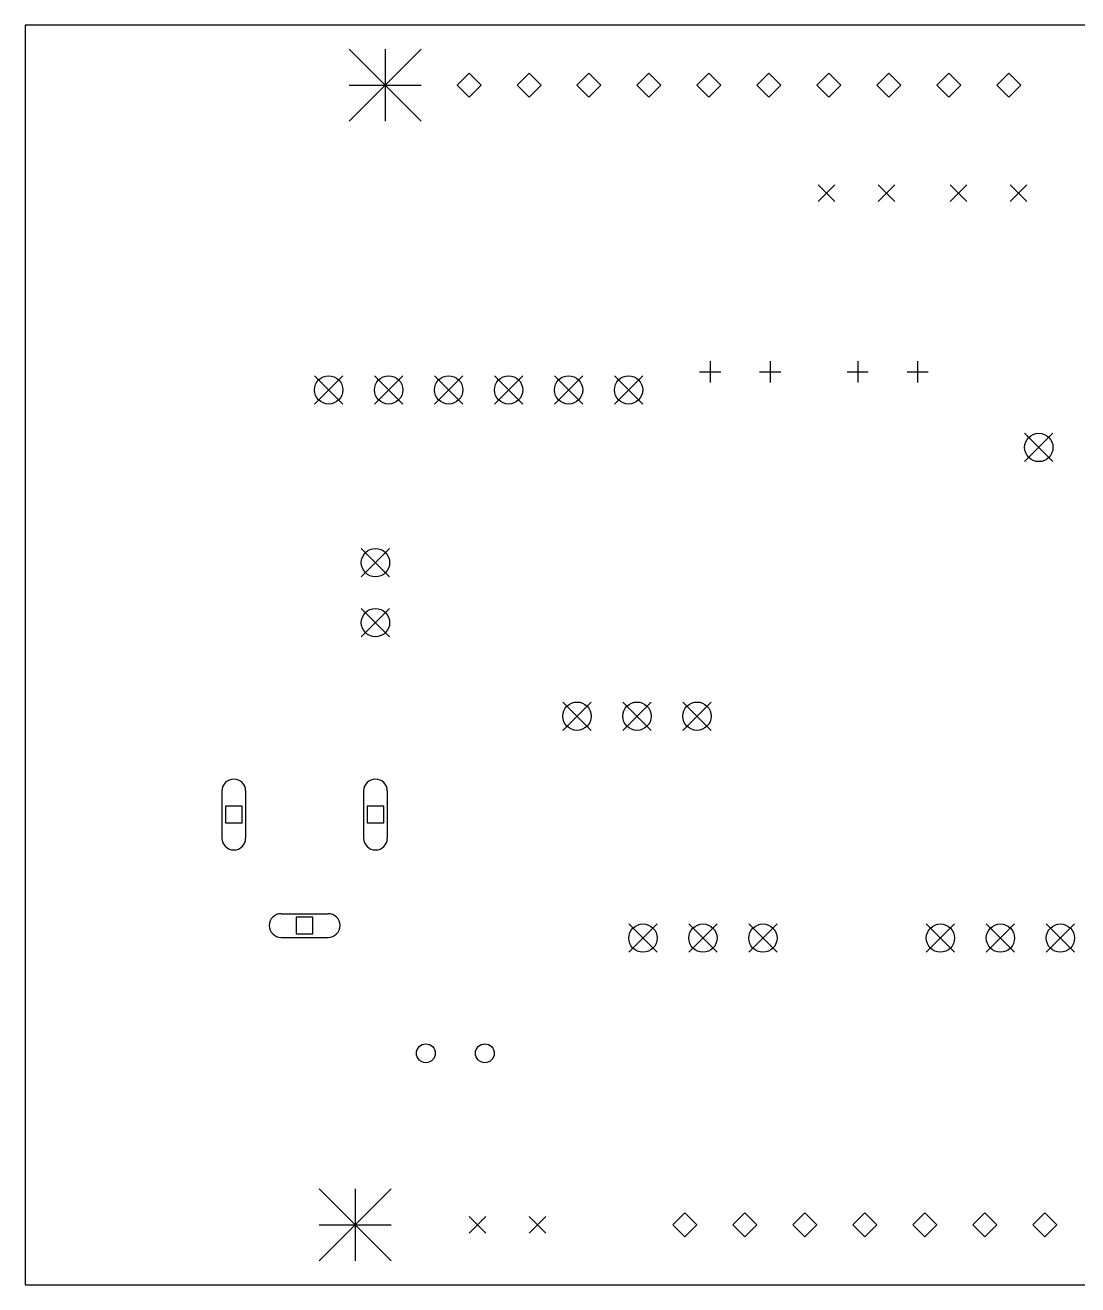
# Model space of a CAD drawing. Extents: x 4.25 to 7.91, y -6.39 to -2.88.
# Drawn here: x 4.37 to 6.125, y -4.975 to -2.875 of the extents above; entities that cross this region are included whole.
import ezdxf

# ---------------------------------------------------------------- set-up
doc = ezdxf.new("R2010")
doc.units = 0
doc.header["$MEASUREMENT"] = 0
doc.layers.add('BLACK', color=7, linetype='CONTINUOUS')

msp = doc.modelspace()

# ---------------------------------------------------------------- linework, layer by layer
at = {"layer": 'BLACK', "linetype": 'CONTINUOUS'}
for p, q in [((4.37, -2.875), (4.37, -4.975)), ((6.91, -2.875), (4.37, -2.875)), ((4.91, -2.915), (5.03, -3.035)), ((5.03, -2.915), (4.91, -3.035)), ((4.97, -2.915), (4.97, -3.035)), ((5.11, -2.955), (5.09, -2.975)), ((5.13, -2.975), (5.11, -2.955)), ((5.21, -2.955), (5.19, -2.975)), ((5.23, -2.975), (5.21, -2.955)), ((5.31, -2.955), (5.29, -2.975)), ((5.33, -2.975), (5.31, -2.955)), ((5.41, -2.955), (5.39, -2.975)), ((5.43, -2.975), (5.41, -2.955)), ((5.51, -2.955), (5.49, -2.975)), ((5.53, -2.975), (5.51, -2.955)), ((5.61, -2.955), (5.59, -2.975)), ((5.63, -2.975), (5.61, -2.955)), ((5.71, -2.955), (5.69, -2.975)), ((5.73, -2.975), (5.71, -2.955)), ((5.81, -2.955), (5.79, -2.975)), ((5.83, -2.975), (5.81, -2.955)), ((5.91, -2.955), (5.89, -2.975)), ((5.93, -2.975), (5.91, -2.955)), ((6.01, -2.955), (5.99, -2.975)), ((6.03, -2.975), (6.01, -2.955)), ((4.91, -2.975), (5.03, -2.975)), ((5.09, -2.975), (5.11, -2.995)), ((5.11, -2.995), (5.13, -2.975)), ((5.19, -2.975), (5.21, -2.995)), ((5.21, -2.995), (5.23, -2.975)), ((5.29, -2.975), (5.31, -2.995)), ((5.31, -2.995), (5.33, -2.975)), ((5.39, -2.975), (5.41, -2.995)), ((5.41, -2.995), (5.43, -2.975)), ((5.49, -2.975), (5.51, -2.995)), ((5.51, -2.995), (5.53, -2.975)), ((5.59, -2.975), (5.61, -2.995)), ((5.61, -2.995), (5.63, -2.975)), ((5.69, -2.975), (5.71, -2.995)), ((5.71, -2.995), (5.73, -2.975)), ((5.79, -2.975), (5.81, -2.995)), ((5.81, -2.995), (5.83, -2.975)), ((5.89, -2.975), (5.91, -2.995)), ((5.91, -2.995), (5.93, -2.975)), ((5.99, -2.975), (6.01, -2.995)), ((6.01, -2.995), (6.03, -2.975)), ((5.6922, -3.14122), (5.71976, -3.16878)), ((5.71976, -3.14122), (5.6922, -3.16878)), ((5.7922, -3.14122), (5.81976, -3.16878)), ((5.81976, -3.14122), (5.7922, -3.16878)), ((5.9122, -3.14122), (5.93976, -3.16878)), ((5.93976, -3.14122), (5.9122, -3.16878)), ((6.0122, -3.14122), (6.03976, -3.16878)), ((6.03976, -3.14122), (6.0122, -3.16878)), ((5.51201, -3.43528), (5.51201, -3.47072)), ((5.61201, -3.43528), (5.61201, -3.47072)), ((5.75799, -3.43528), (5.75799, -3.47072)), ((5.85799, -3.43528), (5.85799, -3.47072)), ((4.85236, -3.45938), (4.89961, -3.50662)), ((4.89961, -3.45938), (4.85236, -3.50662)), ((4.95236, -3.45938), (4.99961, -3.50662)), ((4.99961, -3.45938), (4.95236, -3.50662)), ((5.05236, -3.45938), (5.09961, -3.50662)), ((5.09961, -3.45938), (5.05236, -3.50662)), ((5.15236, -3.45938), (5.19961, -3.50662)), ((5.19961, -3.45938), (5.15236, -3.50662)), ((5.25236, -3.45938), (5.29961, -3.50662)), ((5.29961, -3.45938), (5.25236, -3.50662)), ((5.35236, -3.45938), (5.39961, -3.50662)), ((5.39961, -3.45938), (5.35236, -3.50662)), ((5.49429, -3.453), (5.52972, -3.453)), ((5.59429, -3.453), (5.62972, -3.453)), ((5.74028, -3.453), (5.77571, -3.453)), ((5.84028, -3.453), (5.87571, -3.453)), ((6.03638, -3.55538), (6.08362, -3.60262)), ((6.08362, -3.55538), (6.03638, -3.60262)), ((4.93039, -3.74738), (4.97764, -3.79462)), ((4.97764, -3.74738), (4.93039, -3.79462)), ((4.93039, -3.84738), (4.97764, -3.89462)), ((4.97764, -3.84738), (4.93039, -3.89462)), ((5.26638, -4.00339), (5.31362, -4.05063)), ((5.31362, -4.00339), (5.26638, -4.05063)), ((5.36638, -4.00339), (5.41362, -4.05063)), ((5.41362, -4.00339), (5.36638, -4.05063)), ((5.46638, -4.00339), (5.51362, -4.05063)), ((5.51362, -4.00339), (5.46638, -4.05063)), ((4.69811, -4.15161), (4.69811, -4.23035)), ((4.73748, -4.15161), (4.73748, -4.23035)), ((4.93433, -4.15161), (4.93433, -4.23035)), ((4.9737, -4.15161), (4.9737, -4.23035)), ((4.73171, -4.17706), (4.70388, -4.17706)), ((4.70388, -4.17706), (4.70388, -4.2049)), ((4.73171, -4.2049), (4.73171, -4.17706)), ((4.96794, -4.17706), (4.9401, -4.17706)), ((4.9401, -4.17706), (4.9401, -4.2049)), ((4.96794, -4.2049), (4.96794, -4.17706)), ((4.70388, -4.2049), (4.73171, -4.2049)), ((4.9401, -4.2049), (4.96794, -4.2049)), ((4.79654, -4.35634), (4.87528, -4.35634)), ((4.84983, -4.3621), (4.82199, -4.3621)), ((4.82199, -4.3621), (4.82199, -4.38994)), ((4.84983, -4.38994), (4.84983, -4.3621)), ((5.37638, -4.37335), (5.42362, -4.42059)), ((5.42362, -4.37335), (5.37638, -4.42059)), ((5.47638, -4.37335), (5.52362, -4.42059)), ((5.52362, -4.37335), (5.47638, -4.42059)), ((5.57638, -4.37335), (5.62362, -4.42059)), ((5.62362, -4.37335), (5.57638, -4.42059)), ((5.87236, -4.37335), (5.91961, -4.42059)), ((5.91961, -4.37335), (5.87236, -4.42059)), ((5.97236, -4.37335), (6.01961, -4.42059)), ((6.01961, -4.37335), (5.97236, -4.42059)), ((6.07236, -4.37335), (6.11961, -4.42059)), ((6.11961, -4.37335), (6.07236, -4.42059)), ((4.79654, -4.39571), (4.87528, -4.39571)), ((4.82199, -4.38994), (4.84983, -4.38994)), ((4.86, -4.815), (4.98, -4.935)), ((4.98, -4.815), (4.86, -4.935)), ((4.92, -4.815), (4.92, -4.935)), ((5.11024, -4.86122), (5.1378, -4.88878)), ((5.1378, -4.86122), (5.11024, -4.88878)), ((5.21024, -4.86122), (5.2378, -4.88878)), ((5.2378, -4.86122), (5.21024, -4.88878)), ((5.47, -4.855), (5.45, -4.875)), ((5.49, -4.875), (5.47, -4.855)), ((5.57, -4.855), (5.55, -4.875)), ((5.59, -4.875), (5.57, -4.855)), ((5.67, -4.855), (5.65, -4.875)), ((5.69, -4.875), (5.67, -4.855)), ((5.77, -4.855), (5.75, -4.875)), ((5.79, -4.875), (5.77, -4.855)), ((5.87, -4.855), (5.85, -4.875)), ((5.89, -4.875), (5.87, -4.855)), ((5.97, -4.855), (5.95, -4.875)), ((5.99, -4.875), (5.97, -4.855)), ((6.07, -4.855), (6.05, -4.875)), ((6.09, -4.875), (6.07, -4.855)), ((4.86, -4.875), (4.98, -4.875)), ((5.45, -4.875), (5.47, -4.895)), ((5.47, -4.895), (5.49, -4.875)), ((5.55, -4.875), (5.57, -4.895)), ((5.57, -4.895), (5.59, -4.875)), ((5.65, -4.875), (5.67, -4.895)), ((5.67, -4.895), (5.69, -4.875)), ((5.75, -4.875), (5.77, -4.895)), ((5.77, -4.895), (5.79, -4.875)), ((5.85, -4.875), (5.87, -4.895)), ((5.87, -4.895), (5.89, -4.875)), ((5.95, -4.875), (5.97, -4.895)), ((5.97, -4.895), (5.99, -4.875)), ((6.05, -4.875), (6.07, -4.895)), ((6.07, -4.895), (6.09, -4.875)), ((4.37, -4.975), (6.97, -4.975))]:
    msp.add_line(p, q, dxfattribs=at)
at = {"layer": 'BLACK'}
for centre, radius in [((4.87598, -3.483), 0.02362), ((4.97598, -3.483), 0.02362), ((5.07598, -3.483), 0.02362), ((5.17598, -3.483), 0.02362), ((5.27598, -3.483), 0.02362), ((5.37598, -3.483), 0.02362), ((6.06, -3.579), 0.02362), ((4.95402, -3.771), 0.02362), ((4.95402, -3.871), 0.02362), ((5.29, -4.02701), 0.02362), ((5.39, -4.02701), 0.02362), ((5.49, -4.02701), 0.02362), ((5.4, -4.39697), 0.02362), ((5.5, -4.39697), 0.02362), ((5.6, -4.39697), 0.02362), ((5.89598, -4.39697), 0.02362), ((5.99598, -4.39697), 0.02362), ((6.09598, -4.39697), 0.02362), ((5.03799, -4.58902), 0.01575), ((5.13642, -4.58902), 0.01575)]:
    msp.add_circle(centre, radius, dxfattribs=at)
for centre, start, end in [((4.7178, -4.15161), 0, 180), ((4.95402, -4.15161), 0, 180), ((4.7178, -4.23035), 180, 360), ((4.95402, -4.23035), 180, 360), ((4.79654, -4.37602), 90, 270), ((4.87528, -4.37602), 270, 450)]:
    msp.add_arc(centre, 0.01969, start, end, dxfattribs=at)

doc.saveas('drawing.dxf')
